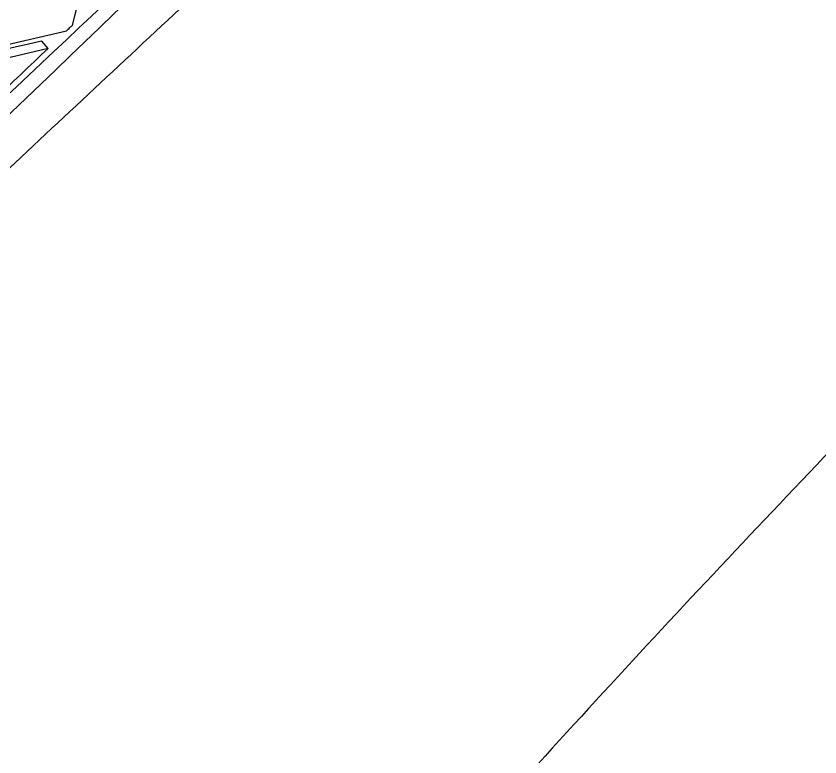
# Model space of a CAD drawing. Extents: x 0 to 84, y -21 to 126.
# Drawn here: x 11.04 to 12.407, y 61.543 to 62.803 of the extents above; entities that cross this region are included whole.
import ezdxf

# ---------------------------------------------------------------- set-up
doc = ezdxf.new("R2010")
doc.units = 0
doc.header["$MEASUREMENT"] = 0
doc.layers.add('1', color=4, linetype='Continuous')

# ---------------------------------------------------------------- blocks, each defined once
blk = doc.blocks.new('PRODIGY')
at = {"layer": '1', "color": 3, "linetype": 'Continuous', "lineweight": 25}
for p, q in [((11.136, 62.7878), (11.1683, 62.9148)), ((10.9934, 62.7473), (11.1261, 62.7783)), ((11.0944, 62.7481), (11.0836, 62.7608)), ((11.0944, 62.7481), (10.9871, 62.7229))]:
    blk.add_line(p, q, dxfattribs=at)
for points, knots in [([(9.9071, 61.4994), (10.0344, 61.6178), (10.2936, 61.8591), (10.674, 62.2138), (11.0381, 62.5536), (11.3708, 62.8642), (11.6721, 63.1456), (11.9421, 63.3978), (12.2073, 63.6454), (12.4768, 63.8969), (12.7617, 64.1627), (13.0468, 64.4283), (13.3194, 64.6822), (13.5794, 64.9241), (13.829, 65.1563), (14.0937, 65.4023), (14.3852, 65.673), (14.7122, 65.9766), (15.0677, 66.3063), (15.4502, 66.6609), (15.8584, 67.0394), (16.2987, 67.448), (16.7561, 67.8725), (17.0665, 68.1614), (17.2195, 68.3038)], [0, 0, 0, 0, 0.052205, 0.106329, 0.156158, 0.201702, 0.242965, 0.279941, 0.312633, 0.351893, 0.390616, 0.429625, 0.468921, 0.502488, 0.536262, 0.571311, 0.611052, 0.65574, 0.705379, 0.756722, 0.812476, 0.872629, 0.937199, 1, 1, 1, 1]), ([(18.6647, 67.4283), (18.3332, 67.2006), (17.6736, 66.7476), (16.7295, 66.0094), (15.8109, 65.2516), (14.9176, 64.4679), (14.0492, 63.67), (13.2016, 62.8605), (12.3829, 62.0294), (11.5877, 61.1661), (11.0913, 60.5598), (10.8417, 60.2549)], [0, 0, 0, 0, 0.113392, 0.225638, 0.337341, 0.448782, 0.560232, 0.669481, 0.778832, 0.888787, 1, 1, 1, 1]), ([(19.1252, 66.9306), (18.9895, 66.8481), (18.7154, 66.6813), (18.3058, 66.4177), (17.8928, 66.1409), (17.4774, 65.8497), (17.0718, 65.5528), (16.6068, 65.1982), (16.0781, 64.7748), (15.4721, 64.2613), (14.935, 63.7807), (14.4755, 63.352), (14.1031, 62.9927), (13.7483, 62.6382), (13.411, 62.2891), (13.081, 61.9352), (12.6875, 61.4971), (12.2391, 60.9706), (11.7529, 60.3642), (11.4503, 59.9542), (11.3012, 59.7521)], [0, 0, 0, 0, 0.044709, 0.090349, 0.13691, 0.184379, 0.232745, 0.277954, 0.348418, 0.422679, 0.500679, 0.550525, 0.598903, 0.645795, 0.691185, 0.735062, 0.781563, 0.856423, 0.929252, 1, 1, 1, 1]), ([(13.4874, 64.9679), (13.0503, 64.5586), (12.3785, 63.9295), (11.1802, 62.783), (10.4172, 62.0482), (9.8858, 61.5364)], [0, 0, 0, 0, 0.360925, 0.554871, 1, 1, 1, 1]), ([(11.2321, 62.863), (11.0053, 62.6496), (10.6649, 62.3294), (10.2655, 61.9537), (10.0675, 61.7652), (9.9495, 61.6565), (9.8864, 61.6179), (9.8549, 61.5986)], [0, 0, 0, 0, 0.498044, 0.74757, 0.874859, 0.937491, 1, 1, 1, 1]), ([(11.1261, 62.7783), (11.1279, 62.7801), (11.1312, 62.7832), (11.1345, 62.7864), (11.136, 62.7878)], [0, 0, 0, 0, 0.559986, 1, 1, 1, 1]), ([(11.0836, 62.7608), (11.0636, 62.7561), (11.0278, 62.7478), (10.9921, 62.7393), (10.9764, 62.7356)], [0, 0, 0, 0, 0.559996, 1, 1, 1, 1]), ([(10.9086, 62.5711), (10.9192, 62.5813), (10.9502, 62.6108), (11.0121, 62.6698), (11.0634, 62.7187), (11.0944, 62.7481)], [0, 0, 0, 0, 0.172075, 0.499997, 1, 1, 1, 1])]:
    blk.add_open_spline(points, degree=3, knots=knots, dxfattribs=at)

msp = doc.modelspace()

# ---------------------------------------------------------------- block references
at = {"layer": '1'}
msp.add_blockref('PRODIGY', (0, 0), dxfattribs=at)

doc.saveas('drawing.dxf')
